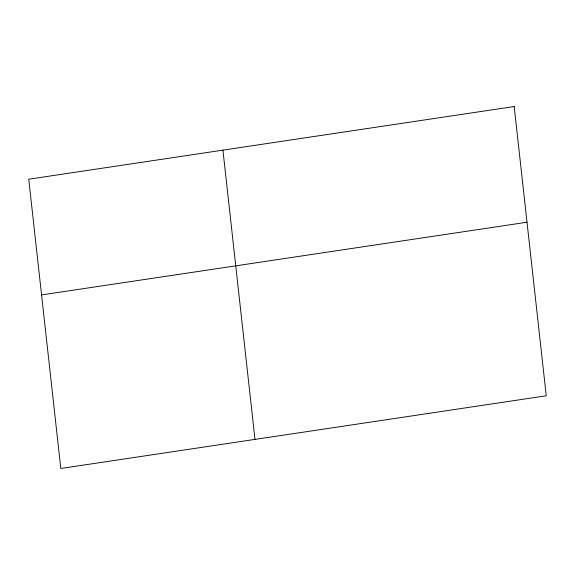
<?xml version="1.0" encoding="UTF-8"?>
<svg xmlns="http://www.w3.org/2000/svg" width="575" height="575" viewBox="0 0 575 575"><rect width="100%" height="100%" fill="white"/><g stroke="black" fill="none" stroke-linecap="round" stroke-linejoin="round"><path stroke-width="0.86" d="M41.573 294.918L527.016 222.23M222.928 150.14L254.984 439.401M514.194 106.526L28.75 179.213L60.806 468.474L546.25 395.787L514.194 106.526"/></g></svg>
